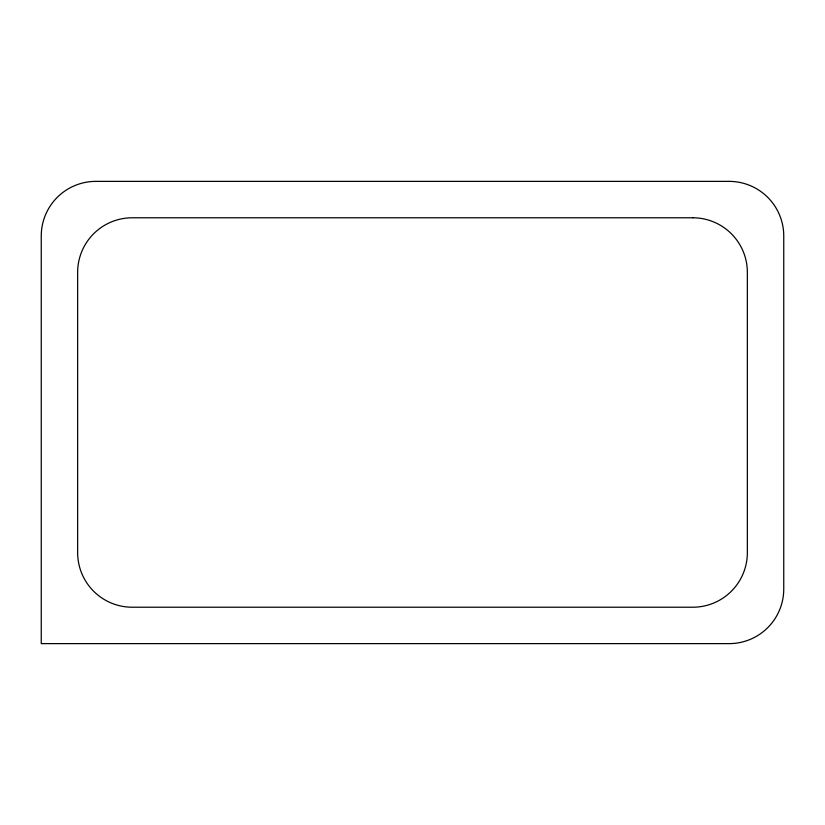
<?xml version="1.0" encoding="UTF-8"?>
<svg xmlns="http://www.w3.org/2000/svg" width="825" height="825" viewBox="0 0 825 825"><rect width="100%" height="100%" fill="white"/><g stroke="black" fill="none" stroke-linecap="round" stroke-linejoin="round"><path stroke-width="1.24" d="M729.156 181.376L95.844 181.376A54.594 54.594 0 0 0 41.25 235.971L41.25 643.624L729.156 643.624A54.594 54.594 0 0 0 783.75 589.029L783.75 235.971A54.594 54.594 0 0 0 729.156 181.376M692.752 217.779L132.248 217.779A54.594 54.594 0 0 0 77.643 272.374L77.643 552.626A54.594 54.594 0 0 0 132.248 607.221L692.752 607.221A54.594 54.594 0 0 0 747.357 552.626L747.357 272.374A54.594 54.594 0 0 0 692.752 217.779"/></g></svg>
